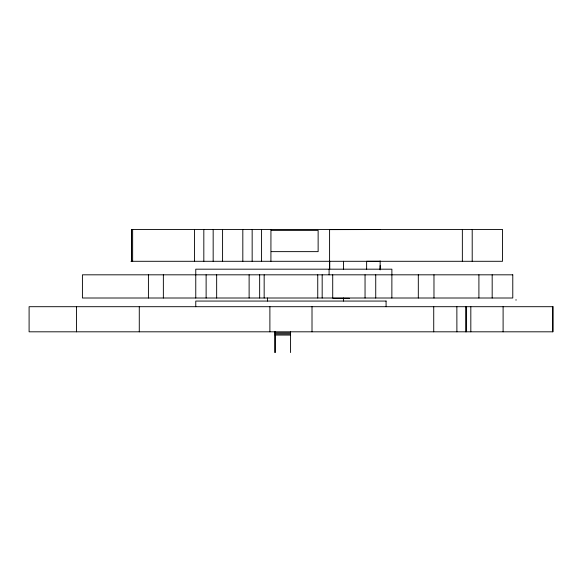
<?xml version="1.0" encoding="UTF-8"?>
<svg xmlns="http://www.w3.org/2000/svg" width="582" height="582" viewBox="0 0 582 582"><rect width="100%" height="100%" fill="white"/><g stroke="black" fill="none" stroke-linecap="round" stroke-linejoin="round"><path stroke-width="0.87" d="M380.155 269.917L380.155 265.69M380.155 261.296L366.631 261.296L366.631 269.182M380.206 229.555L329.696 229.628M271.248 230.385L318.136 230.385L318.136 251.635L271.248 251.635M130.95 261.296L502.513 261.296L502.513 229.439L131.503 229.439L131.503 261.296M333.137 298.333L349.404 298.333M515.696 299.956L516.387 299.956M386.099 301.061L195.763 301.061L195.763 306.699M275.119 332.875L290.571 332.875M275.119 333.966L290.571 333.966M275.119 335.057L290.571 335.057M552.798 306.699L552.798 331.813M503.103 306.699L503.103 331.813M492.176 274.82L492.176 298.006M478.906 274.82L478.906 298.006M472.206 229.439L472.206 261.296M470.823 306.699L470.823 331.813M466.575 306.699L466.575 331.813M465.673 306.699L465.673 331.813M462.355 229.439L462.355 261.296M456.863 306.699L456.892 331.813M433.976 274.82L433.976 298.006M433.728 306.699L433.728 331.813M418.312 274.82L418.312 298.006M391.861 298.006L391.89 269.182L195.763 269.182L195.763 298.006M386.07 301.061L386.099 306.699M380.155 260.911L380.155 269.182M375.732 274.82L375.732 298.006M365.045 274.82L365.045 298.006M343.482 261.296L343.482 269.182M343.482 298.006L343.482 301.061M332.715 274.82L332.715 298.006M329.732 261.296L329.732 269.182M329.587 229.439L329.594 269.182M329.092 269.182L329.092 274.82M322.173 274.82L322.173 298.006M317.743 274.82L317.743 298.006M312.01 306.699L312.01 331.813M290.571 331.813L290.571 352.561M275.119 331.813L275.119 352.561M274.959 331.813L274.959 352.561M270.943 229.439L270.914 261.296M269.888 306.699L269.888 331.813M267.545 298.006L267.545 301.061M264.163 274.82L264.163 298.006M261.573 229.439L261.573 261.296M259.652 274.82L259.652 298.006M252.159 229.439L252.159 261.296M249.118 274.82L249.118 298.006M242.818 229.439L242.818 261.296M222.579 229.439L222.579 261.296M216.657 274.82L216.657 298.006M213.165 229.439L213.165 261.296M206.123 274.82L206.123 298.006M203.824 229.439L203.824 261.296M194.519 229.439L194.519 261.296M163.36 274.82L163.36 298.006M148.417 274.82L148.417 298.006M139.28 306.699L139.28 331.813M132.645 229.439L132.645 261.296M131.627 229.439L131.627 261.296M76.446 306.699L76.446 331.813M512.778 274.82L82.418 274.82L82.418 298.006L512.778 298.006L512.778 274.82M552.9 306.699L29.1 306.699L29.1 331.813L552.9 331.813L552.9 306.699"/></g></svg>
